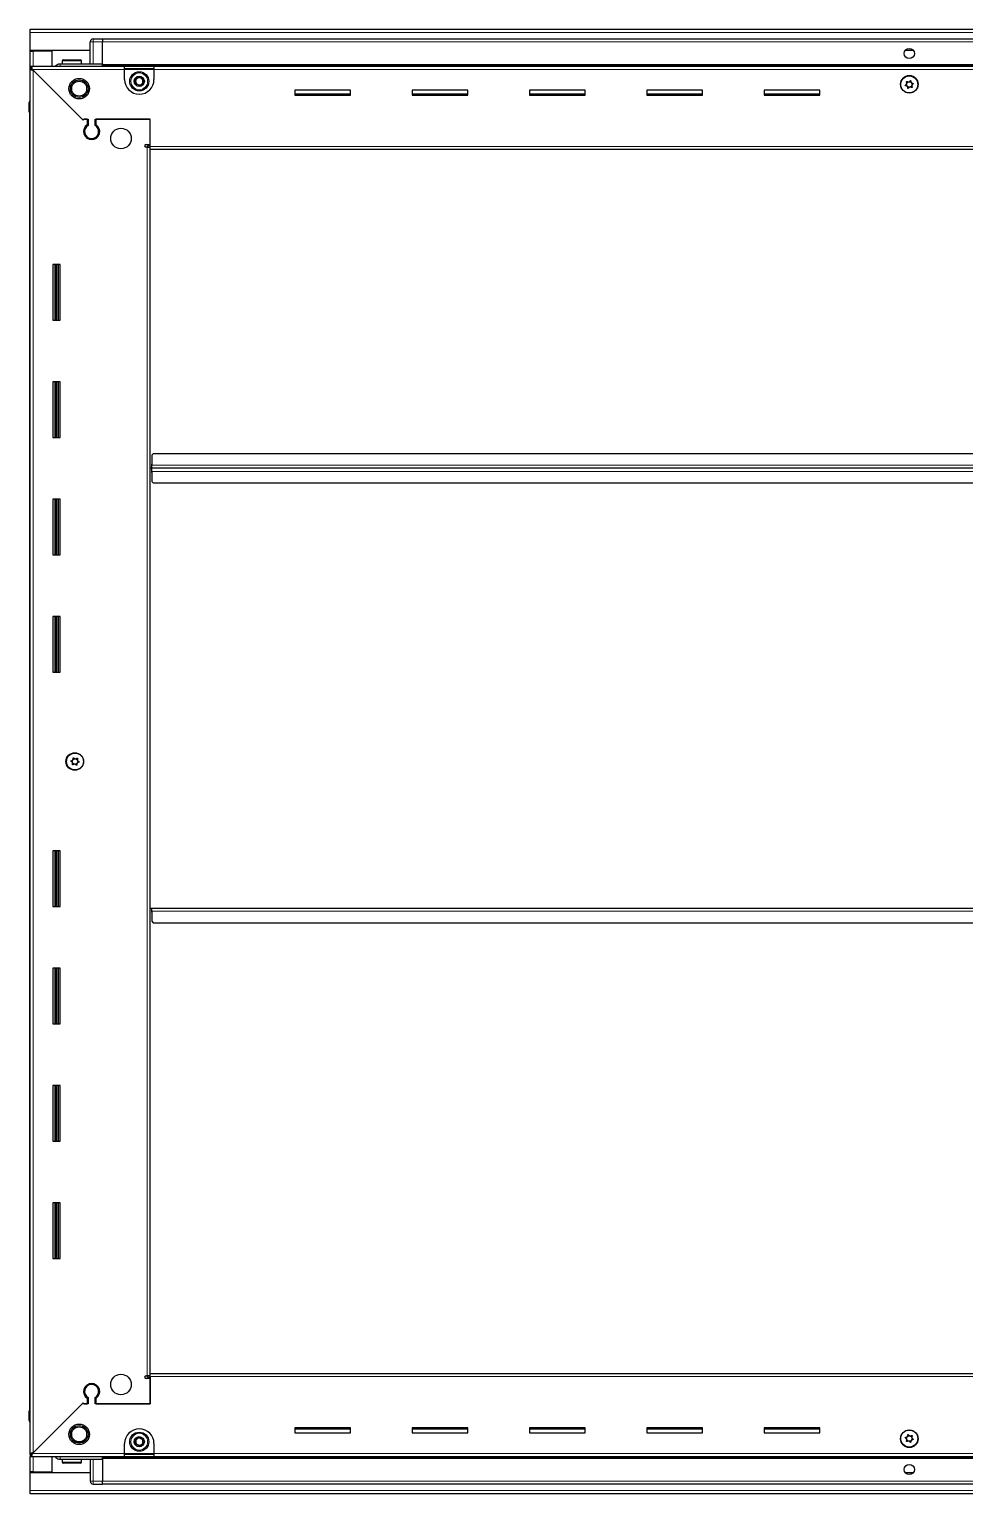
# Model space of a CAD drawing. Header units: millimetres. Extents: x 1315 to 6434, y -1845 to 1872.
# Drawn here: x 5158 to 5796, y 677 to 1676 of the extents above; entities that cross this region are included whole.
import ezdxf

# ---------------------------------------------------------------- set-up
doc = ezdxf.new("R2010")
doc.units = ezdxf.units.MM

msp = doc.modelspace()

# ---------------------------------------------------------------- linework, layer by layer
at = {"color": 7, "linetype": 'Continuous', "lineweight": 25}
for p, q in [((5158.98, 1673.72), (5158.98, 1675.82)), ((5158.98, 1675.82), (6357.98, 1675.82)), ((5158.98, 1661.32), (5158.98, 1673.72)), ((5200.66, 1668.82), (5200.66, 1668.82)), ((5201.98, 1669.32), (5208.48, 1669.32)), ((5201.98, 1669.32), (5208.48, 1669.32)), ((5208.48, 1669.32), (5208.48, 1669.32)), ((5208.48, 1669.32), (5208.48, 1669.32)), ((5208.48, 1669.32), (5208.48, 1667.32)), ((6308.48, 1669.17), (5208.48, 1669.17)), ((5199.98, 1661.32), (5158.98, 1661.32)), ((5158.98, 1660.82), (5158.98, 1661.32)), ((5158.98, 1650.57), (5158.98, 1660.82)), ((5158.98, 1660.82), (5161.08, 1660.82)), ((5160.48, 1660.82), (5160.48, 1661.32)), ((5173.98, 1660.82), (5161.08, 1660.82)), ((5173.98, 1650.57), (5173.98, 1660.82)), ((5199.98, 1652.32), (5199.98, 1667.32)), ((5208.48, 1652.32), (5208.48, 1667.32)), ((5761.35, 1661.32), (5755.61, 1661.32)), ((5158.98, 1649.07), (5158.98, 1650.57)), ((5158.98, 1650.57), (5159.98, 1650.57)), ((5158.98, 1648.57), (5158.98, 1649.07)), ((5158.98, 1649.07), (5159.98, 1649.07)), ((5158.98, 704.07), (5158.98, 1648.57)), ((5160.48, 1648.57), (5158.98, 1648.57)), ((5159.98, 1649.07), (5159.98, 1650.57)), ((5159.98, 1650.57), (5223.48, 1650.57)), ((5160.58, 1648.47), (5194.48, 1614.57)), ((5179.48, 1652.32), (5208.48, 1652.32)), ((5180.98, 1654.22), (5180.98, 1652.32)), ((5181.78, 1655.02), (5193.18, 1655.02)), ((5193.98, 1652.32), (5193.98, 1654.22)), ((5208.4, 1650.57), (5208.48, 1652.29)), ((5208.48, 1652.32), (5208.48, 1651.82)), ((5208.48, 1651.17), (6308.48, 1651.17)), ((5223.48, 1648.47), (5223.48, 1650.57)), ((5223.48, 1650.57), (5243.48, 1650.57)), ((5223.48, 1649.07), (5243.48, 1649.07)), ((5223.48, 1641.57), (5223.48, 1648.47)), ((5243.48, 1650.57), (6273.48, 1650.57)), ((5243.48, 1650.57), (5243.48, 1648.47)), ((5243.48, 1648.47), (5243.48, 1641.57)), ((5195.18, 1613.87), (5161.08, 1647.97)), ((5377.48, 1634.32), (5339.48, 1634.32)), ((5339.48, 1634.32), (5339.48, 1630.82)), ((5377.48, 1631.57), (5339.48, 1631.57)), ((5339.48, 1630.82), (5377.48, 1630.82)), ((5377.48, 1630.82), (5377.48, 1634.32)), ((5457.48, 1634.32), (5419.48, 1634.32)), ((5419.48, 1634.32), (5419.48, 1630.82)), ((5457.48, 1631.57), (5419.48, 1631.57)), ((5419.48, 1630.82), (5457.48, 1630.82)), ((5457.48, 1630.82), (5457.48, 1634.32)), ((5537.48, 1634.32), (5499.48, 1634.32)), ((5499.48, 1634.32), (5499.48, 1630.82)), ((5537.48, 1631.57), (5499.48, 1631.57)), ((5499.48, 1630.82), (5537.48, 1630.82)), ((5537.48, 1630.82), (5537.48, 1634.32)), ((5617.48, 1634.32), (5579.48, 1634.32)), ((5579.48, 1634.32), (5579.48, 1630.82)), ((5617.48, 1631.57), (5579.48, 1631.57)), ((5579.48, 1630.82), (5617.48, 1630.82)), ((5617.48, 1630.82), (5617.48, 1634.32)), ((5697.48, 1634.32), (5659.48, 1634.32)), ((5659.48, 1634.32), (5659.48, 1630.82)), ((5697.48, 1631.57), (5659.48, 1631.57)), ((5659.48, 1630.82), (5697.48, 1630.82)), ((5697.48, 1630.82), (5697.48, 1634.32)), ((5158.48, 1625.82), (5158.48, 1619.32)), ((5158.48, 1619.32), (5158.48, 1625.82)), ((5158.48, 1619.32), (5158.48, 1619.32)), ((5158.98, 1619.32), (5158.48, 1619.32)), ((5158.63, 1619.32), (5158.63, 733.32)), ((5194.48, 1614.57), (5198.68, 1614.57)), ((5195.88, 1614.57), (5195.18, 1613.87)), ((5197.98, 1614.57), (5195.88, 1614.57)), ((5197.98, 1614.57), (5197.98, 1610.68)), ((5198.68, 1614.57), (5198.68, 1610.29)), ((5203.28, 1614.57), (5240.98, 1614.57)), ((5203.28, 1610.29), (5203.28, 1614.57)), ((5203.98, 1610.68), (5203.98, 1614.57)), ((5240.98, 1614.57), (5203.98, 1614.57)), ((5240.98, 1595.92), (5240.98, 1614.57)), ((5240.98, 1597.32), (5240.98, 1614.57)), ((5198.98, 1601.71), (5198.98, 1600.95)), ((5238.13, 1597.32), (5240.98, 1597.32)), ((5238.88, 1595.32), (5238.13, 1595.32)), ((5238.88, 1595.32), (5240.98, 1595.32)), ((5240.98, 1596.32), (5238.98, 1596.32)), ((5238.98, 1596.32), (5238.98, 1595.32)), ((5240.98, 1593.82), (5240.98, 1595.92)), ((6275.98, 1593.82), (5240.98, 1593.82)), ((5240.98, 758.82), (5240.98, 1593.82)), ((5179.48, 1515.32), (5174.48, 1515.32)), ((5174.48, 1515.32), (5174.48, 1477.32)), ((5176.63, 1477.32), (5176.63, 1515.32)), ((5178.42, 1477.32), (5178.42, 1515.32)), ((5178.46, 1477.32), (5178.46, 1515.32)), ((5179.48, 1477.32), (5179.48, 1515.32)), ((5174.48, 1477.32), (5179.48, 1477.32)), ((5179.48, 1435.32), (5174.48, 1435.32)), ((5174.48, 1435.32), (5174.48, 1397.32)), ((5176.63, 1397.32), (5176.63, 1435.32)), ((5178.42, 1397.32), (5178.42, 1435.32)), ((5178.46, 1397.32), (5178.46, 1435.32)), ((5179.48, 1397.32), (5179.48, 1435.32)), ((5174.48, 1397.32), (5179.48, 1397.32)), ((5241.98, 1379.17), (5241.73, 1379.17)), ((5241.73, 1379.17), (5241.73, 1376.32)), ((5242.98, 1386.32), (5241.98, 1385.32)), ((5241.98, 1385.32), (5241.98, 1378.42)), ((6273.98, 1386.32), (5242.98, 1386.32)), ((5241.73, 1376.32), (5240.98, 1376.32)), ((5241.73, 1376.32), (5241.73, 1373.47)), ((5241.73, 1373.47), (5241.98, 1373.47)), ((5241.98, 1376.32), (5241.98, 1378.42)), ((5241.98, 1374.22), (5241.98, 1376.32)), ((6274.98, 1376.32), (5241.98, 1376.32)), ((5241.98, 1374.22), (5241.98, 1367.32)), ((5241.98, 1367.32), (5242.98, 1366.32)), ((5242.98, 1366.32), (6273.98, 1366.32)), ((5179.48, 1355.32), (5174.48, 1355.32)), ((5174.48, 1355.32), (5174.48, 1317.32)), ((5176.63, 1317.32), (5176.63, 1355.32)), ((5178.42, 1317.32), (5178.42, 1355.32)), ((5178.46, 1317.32), (5178.46, 1355.32)), ((5179.48, 1317.32), (5179.48, 1355.32)), ((5174.48, 1317.32), (5179.48, 1317.32)), ((5179.48, 1275.32), (5174.48, 1275.32)), ((5174.48, 1275.32), (5174.48, 1237.32)), ((5176.63, 1237.32), (5176.63, 1275.32)), ((5178.42, 1237.32), (5178.42, 1275.32)), ((5178.46, 1237.32), (5178.46, 1275.32)), ((5179.48, 1237.32), (5179.48, 1275.32)), ((5174.48, 1237.32), (5179.48, 1237.32)), ((5179.48, 1115.32), (5174.48, 1115.32)), ((5174.48, 1115.32), (5174.48, 1077.32)), ((5176.63, 1077.32), (5176.63, 1115.32)), ((5178.42, 1077.32), (5178.42, 1115.32)), ((5178.46, 1077.32), (5178.46, 1115.32)), ((5179.48, 1077.32), (5179.48, 1115.32)), ((5174.48, 1077.32), (5179.48, 1077.32)), ((5240.98, 1076.32), (5241.73, 1076.32)), ((5241.73, 1076.32), (5241.73, 1073.47)), ((5241.73, 1073.47), (5241.98, 1073.47)), ((5241.98, 1074.22), (5241.98, 1076.32)), ((5241.98, 1076.32), (6274.98, 1076.32)), ((5241.98, 1074.22), (5241.98, 1067.32)), ((5241.98, 1067.32), (5242.98, 1066.32)), ((5242.98, 1066.32), (6273.98, 1066.32)), ((5179.48, 1035.32), (5174.48, 1035.32)), ((5174.48, 1035.32), (5174.48, 997.32)), ((5176.63, 997.32), (5176.63, 1035.32)), ((5178.42, 997.32), (5178.42, 1035.32)), ((5178.46, 997.32), (5178.46, 1035.32)), ((5179.48, 997.32), (5179.48, 1035.32)), ((5174.48, 997.32), (5179.48, 997.32)), ((5179.48, 955.32), (5174.48, 955.32)), ((5174.48, 955.32), (5174.48, 917.32)), ((5176.63, 917.32), (5176.63, 955.32)), ((5178.42, 917.32), (5178.42, 955.32)), ((5178.46, 917.32), (5178.46, 955.32)), ((5179.48, 917.32), (5179.48, 955.32)), ((5174.48, 917.32), (5179.48, 917.32)), ((5179.48, 875.32), (5174.48, 875.32)), ((5174.48, 875.32), (5174.48, 837.32)), ((5176.63, 837.32), (5176.63, 875.32)), ((5178.42, 837.32), (5178.42, 875.32)), ((5178.46, 837.32), (5178.46, 875.32)), ((5179.48, 837.32), (5179.48, 875.32)), ((5174.48, 837.32), (5179.48, 837.32)), ((5198.98, 751.7), (5198.98, 750.94)), ((5238.13, 757.32), (5238.88, 757.32)), ((5240.98, 755.32), (5238.13, 755.32)), ((5240.98, 757.32), (5238.88, 757.32)), ((5238.98, 757.32), (5238.98, 756.32)), ((5238.98, 756.32), (5240.98, 756.32)), ((5240.98, 756.72), (5240.98, 758.82)), ((5240.98, 758.82), (6275.98, 758.82)), ((5240.98, 756.72), (5240.98, 738.07)), ((5240.98, 738.07), (5240.98, 755.32)), ((5197.98, 741.96), (5197.98, 738.07)), ((5198.68, 742.36), (5198.68, 738.07)), ((5203.28, 738.07), (5203.28, 742.36)), ((5203.98, 738.07), (5203.98, 741.96)), ((5158.48, 733.32), (5158.48, 733.32)), ((5158.48, 726.82), (5158.48, 733.32)), ((5158.48, 733.32), (5158.48, 733.32)), ((5158.48, 733.32), (5158.48, 726.82)), ((5158.98, 733.32), (5158.48, 733.32)), ((5194.48, 738.07), (5160.58, 704.17)), ((5161.08, 704.67), (5195.18, 738.77)), ((5198.68, 738.07), (5194.48, 738.07)), ((5195.18, 738.77), (5195.88, 738.07)), ((5195.88, 738.07), (5197.98, 738.07)), ((5240.98, 738.07), (5203.28, 738.07)), ((5203.98, 738.07), (5240.98, 738.07)), ((5158.98, 725.5), (5158.98, 725.5)), ((5377.48, 721.82), (5339.48, 721.82)), ((5339.48, 721.82), (5339.48, 718.32)), ((5339.48, 721.07), (5377.48, 721.07)), ((5377.48, 718.32), (5377.48, 721.82)), ((5457.48, 721.82), (5419.48, 721.82)), ((5419.48, 721.82), (5419.48, 718.32)), ((5419.48, 721.07), (5457.48, 721.07)), ((5457.48, 718.32), (5457.48, 721.82)), ((5537.48, 721.82), (5499.48, 721.82)), ((5499.48, 721.82), (5499.48, 718.32)), ((5499.48, 721.07), (5537.48, 721.07)), ((5537.48, 718.32), (5537.48, 721.82)), ((5617.48, 721.82), (5579.48, 721.82)), ((5579.48, 721.82), (5579.48, 718.32)), ((5579.48, 721.07), (5617.48, 721.07)), ((5617.48, 718.32), (5617.48, 721.82)), ((5697.48, 721.82), (5659.48, 721.82)), ((5659.48, 721.82), (5659.48, 718.32)), ((5659.48, 721.07), (5697.48, 721.07)), ((5697.48, 718.32), (5697.48, 721.82)), ((5223.48, 704.17), (5223.48, 711.07)), ((5243.48, 711.07), (5243.48, 704.17)), ((5339.48, 718.32), (5377.48, 718.32)), ((5419.48, 718.32), (5457.48, 718.32)), ((5499.48, 718.32), (5537.48, 718.32)), ((5579.48, 718.32), (5617.48, 718.32)), ((5659.48, 718.32), (5697.48, 718.32)), ((5158.98, 703.57), (5158.98, 704.07)), ((5160.48, 704.07), (5158.98, 704.07)), ((5158.98, 703.57), (5158.98, 702.07)), ((5159.98, 703.57), (5158.98, 703.57)), ((5158.98, 691.82), (5158.98, 702.07)), ((5159.98, 702.07), (5158.98, 702.07)), ((5159.98, 703.57), (5159.98, 702.07)), ((5223.48, 702.07), (5159.98, 702.07)), ((5173.98, 691.82), (5173.98, 702.07)), ((5179.48, 700.32), (5208.48, 700.32)), ((5180.98, 700.32), (5180.98, 698.42)), ((5193.98, 698.42), (5193.98, 700.32)), ((5199.98, 700.32), (5199.98, 685.32)), ((5208.48, 700.36), (5208.4, 702.07)), ((6308.48, 701.47), (5208.48, 701.47)), ((5208.48, 700.32), (5208.48, 700.82)), ((5208.48, 700.32), (5208.48, 685.32)), ((5223.48, 702.07), (5223.48, 704.17)), ((5243.48, 703.57), (5223.48, 703.57)), ((5243.48, 702.07), (5223.48, 702.07)), ((5243.48, 704.17), (5243.48, 702.07)), ((6273.48, 702.07), (5243.48, 702.07)), ((5161.08, 691.82), (5158.98, 691.82)), ((5158.98, 691.32), (5158.98, 691.82)), ((5158.98, 678.92), (5158.98, 691.32)), ((5158.98, 691.32), (5199.98, 691.32)), ((5160.48, 691.32), (5160.48, 691.82)), ((5161.08, 691.82), (5173.98, 691.82)), ((5185.55, 697.62), (5181.78, 697.62)), ((5193.18, 697.62), (5185.55, 697.62)), ((5755.61, 691.32), (5761.35, 691.32)), ((5199.98, 685.32), (5199.98, 685.32)), ((5201.98, 683.32), (5208.48, 683.32)), ((5201.98, 683.32), (5208.48, 683.32)), ((5208.48, 683.32), (5208.48, 685.32)), ((5208.48, 683.47), (6308.48, 683.47)), ((5208.48, 683.32), (5208.48, 683.32)), ((5158.98, 676.82), (5158.98, 678.92)), ((6357.98, 676.82), (5158.98, 676.82))]:
    msp.add_line(p, q, dxfattribs=at)
at = {"color": 8, "linetype": 'Continuous', "lineweight": 18}
for p, q in [((6357.98, 1673.72), (5158.98, 1673.72)), ((5201.98, 1669.32), (5201.98, 1667.32)), ((5161.08, 1660.82), (5161.08, 1661.32)), ((5161.08, 1650.57), (5161.08, 1660.82)), ((5199.98, 1667.32), (5201.98, 1667.32)), ((5201.98, 1667.32), (5201.98, 1652.32)), ((5208.48, 1667.32), (5201.98, 1667.32)), ((6308.48, 1667.17), (5208.48, 1667.17)), ((5223.48, 1648.47), (5160.58, 1648.47)), ((5180.98, 1654.22), (5193.98, 1654.22)), ((6308.48, 1651.82), (5208.48, 1651.82)), ((6308.48, 1650.59), (5208.48, 1650.59)), ((5223.48, 1648.47), (5243.48, 1648.47)), ((6273.48, 1648.47), (5243.48, 1648.47)), ((5161.08, 1647.97), (5161.08, 704.67)), ((5158.98, 1625.82), (5158.48, 1625.82)), ((5238.88, 757.32), (5238.88, 1595.32)), ((5240.98, 1595.92), (6275.98, 1595.92)), ((5175.98, 1515.32), (5175.98, 1477.32)), ((5177.21, 1515.32), (5177.21, 1477.32)), ((5175.98, 1435.32), (5175.98, 1397.32)), ((5177.21, 1435.32), (5177.21, 1397.32)), ((6274.98, 1378.42), (5241.98, 1378.42)), ((5241.98, 1374.22), (6274.98, 1374.22)), ((5175.98, 1355.32), (5175.98, 1317.32)), ((5177.21, 1355.32), (5177.21, 1317.32)), ((5175.98, 1275.32), (5175.98, 1237.32)), ((5177.21, 1275.32), (5177.21, 1237.32)), ((5175.98, 1115.32), (5175.98, 1077.32)), ((5177.21, 1115.32), (5177.21, 1077.32)), ((5241.98, 1074.22), (6274.98, 1074.22)), ((5175.98, 1035.32), (5175.98, 997.32)), ((5177.21, 1035.32), (5177.21, 997.32)), ((5175.98, 955.32), (5175.98, 917.32)), ((5177.21, 955.32), (5177.21, 917.32)), ((5175.98, 875.32), (5175.98, 837.32)), ((5177.21, 875.32), (5177.21, 837.32)), ((6275.98, 756.72), (5240.98, 756.72)), ((5158.98, 726.82), (5158.48, 726.82)), ((5160.58, 704.17), (5223.48, 704.17)), ((5161.08, 691.82), (5161.08, 702.07)), ((5201.98, 685.32), (5201.98, 700.32)), ((5208.48, 702.06), (6308.48, 702.06)), ((5208.48, 700.82), (6308.48, 700.82)), ((5243.48, 704.17), (5223.48, 704.17)), ((5243.48, 704.17), (6273.48, 704.17)), ((5161.08, 691.32), (5161.08, 691.82)), ((5185.28, 698.42), (5180.98, 698.42)), ((5193.98, 698.42), (5185.28, 698.42)), ((5199.98, 685.32), (5201.98, 685.32)), ((5208.48, 685.32), (5201.98, 685.32)), ((5201.98, 683.32), (5201.98, 685.32)), ((5208.48, 685.47), (6308.48, 685.47)), ((6357.98, 678.92), (5158.98, 678.92))]:
    msp.add_line(p, q, dxfattribs=at)
at = {"color": 7, "linetype": 'Continuous', "lineweight": 25}
for centre, radius in [((5758.48, 1659.32), 3.5), ((5192.48, 1635.32), 7), ((5192.48, 1635.32), 6.02), ((5192.48, 1635.32), 5.1), ((5233.48, 1640.32), 6.5), ((5233.48, 1640.32), 3.46), ((5758.48, 1638.32), 6), ((5758.48, 1638.17), 5.79), ((5758.48, 1638.17), 1.85), ((5220.98, 1601.32), 7), ((5189.48, 1176.32), 6), ((5189.63, 1176.32), 5.79), ((5189.63, 1176.32), 1.85), ((5220.98, 751.32), 7), ((5192.48, 717.32), 7), ((5192.48, 717.32), 6.02), ((5192.48, 717.32), 5.1), ((5758.48, 714.32), 6), ((5758.48, 714.47), 5.79), ((5233.48, 712.32), 6.5), ((5233.48, 712.32), 3.46), ((5758.48, 714.47), 1.85), ((5758.48, 693.32), 3.5)]:
    msp.add_circle(centre, radius, dxfattribs=at)
at = {"color": 8, "linetype": 'Continuous', "lineweight": 18}
for centre in [(5233.48, 1640.32), (5233.48, 712.32)]:
    msp.add_circle(centre, 5.7, dxfattribs=at)
at = {"color": 7, "linetype": 'Continuous', "lineweight": 25}
for centre, radius, start, end in [((5201.98, 1667.32), 2, 90, 180), ((5181.78, 1654.22), 0.8, 90, 180), ((5193.18, 1654.22), 0.8, 0, 90), ((5199.78, 1652.52), 0.2, 270, 0), ((5233.48, 1641.57), 10, 180, 270), ((5233.48, 1640.32), 2.5, 134.01559, 194.01559), ((5233.48, 1640.32), 2.5, 194.01559, 254.01559), ((5233.48, 1640.32), 2.5, 74.01559, 134.01559), ((5233.48, 1640.32), 2.5, 254.01559, 314.01559), ((5233.48, 1641.57), 10, 270, 0), ((5233.48, 1640.32), 2.5, 14.01559, 74.01559), ((5233.48, 1640.32), 2.5, 314.01559, 14.01559), ((5160.48, 1625.82), 2, 138.59038, 180), ((5200.98, 1606.07), 5.5, 123.05573, 56.94427), ((5200.98, 1606.07), 4.8, 118.63099, 61.36901), ((5238.13, 1596.32), 1, 90, 270), ((5200.98, 746.57), 5.5, 303.05573, 236.94427), ((5200.98, 746.57), 4.8, 298.63099, 241.36901), ((5238.13, 756.32), 1, 90, 270), ((5160.48, 726.82), 2, 180, 221.39416), ((5233.48, 711.07), 10, 90, 180), ((5233.48, 711.07), 10, 0, 90), ((5233.48, 712.32), 2.5, 127.47401, 187.47401), ((5233.48, 712.32), 2.5, 187.47401, 247.47401), ((5233.48, 712.32), 2.5, 67.47401, 127.47401), ((5233.48, 712.32), 2.5, 247.47401, 307.47401), ((5233.48, 712.32), 2.5, 7.47401, 67.47401), ((5233.48, 712.32), 2.5, 307.47401, 7.47401), ((5199.78, 700.12), 0.2, 0, 90), ((5181.78, 698.42), 0.8, 180, 270), ((5193.18, 698.42), 0.8, 270, 0), ((5201.98, 685.32), 2, 180, 270), ((5201.98, 685.32), 2, 180, 270)]:
    msp.add_arc(centre, radius, start, end, dxfattribs=at)
for points, knots in [([(5158.98, 1648.57), (5159, 1648.53), (5159.06, 1648.44), (5159.45, 1648.3), (5160.01, 1648.17), (5160.59, 1648.06), (5160.95, 1648), (5161.08, 1647.97)], [0, 0, 0, 0, 0.230255, 0.448522, 0.666786, 0.88505, 1, 1, 1, 1]), ([(5160.58, 1648.47), (5160.53, 1648.73), (5160.44, 1649.22), (5160.31, 1649.86), (5160.18, 1650.33), (5160.07, 1650.55), (5160, 1650.57), (5159.98, 1650.57)], [0, 0, 0, 0, 0.230255, 0.448522, 0.666786, 0.88505, 1, 1, 1, 1]), ([(5176.26, 1650.57), (5176.38, 1650.77), (5176.77, 1651.42), (5177.92, 1652.13), (5178.96, 1652.26), (5179.48, 1652.32)], [0, 0, 0, 0, 0.18225, 0.591125, 1, 1, 1, 1]), ([(5208.48, 1652.32), (5208.48, 1652.29), (5208.48, 1652.21), (5208.48, 1651.59), (5208.48, 1651.01), (5208.48, 1650.62), (5208.48, 1650.59)], [0, 0, 0, 0, 0.324279, 0.648558, 0.972836, 1, 1, 1, 1]), ([(5230.7, 1641.12), (5231.07, 1641.48), (5231.77, 1642.15), (5232.46, 1642.81), (5232.78, 1643.12)], [0, 0, 0, 0, 0.534686, 1, 1, 1, 1]), ([(5231.4, 1638.32), (5231.32, 1638.65), (5231.12, 1639.45), (5230.88, 1640.42), (5230.73, 1641), (5230.7, 1641.12)], [0, 0, 0, 0, 0.362901, 0.866875, 1, 1, 1, 1]), ([(5232.78, 1643.12), (5233.27, 1642.98), (5234.2, 1642.72), (5235.12, 1642.45), (5235.55, 1642.33)], [0, 0, 0, 0, 0.5346859, 1, 1, 1, 1]), ([(5236.25, 1639.53), (5235.88, 1639.17), (5235.19, 1638.5), (5234.5, 1637.83), (5234.18, 1637.52)], [0, 0, 0, 0, 0.534686, 1, 1, 1, 1]), ([(5235.55, 1642.33), (5235.58, 1642.21), (5235.73, 1641.63), (5235.97, 1640.66), (5236.17, 1639.86), (5236.25, 1639.53)], [0, 0, 0, 0, 0.133125, 0.637099, 1, 1, 1, 1]), ([(5756.59, 1640.24), (5756.59, 1640.23), (5756.57, 1640.21), (5756.56, 1640.15), (5756.57, 1640.01), (5756.67, 1639.64), (5756.81, 1639.11), (5756.64, 1638.5), (5756.28, 1638.13), (5755.98, 1637.88), (5755.8, 1637.72), (5755.75, 1637.64), (5755.74, 1637.6), (5755.74, 1637.57), (5755.76, 1637.54), (5755.81, 1637.49), (5756.06, 1637.39), (5756.53, 1637.29), (5757.16, 1636.98), (5757.42, 1636.31), (5757.48, 1635.84), (5757.55, 1635.58), (5757.59, 1635.53), (5757.62, 1635.51), (5757.65, 1635.5), (5757.68, 1635.51), (5757.72, 1635.52), (5757.79, 1635.57), (5757.96, 1635.72), (5758.23, 1635.99), (5758.63, 1636.31), (5759.26, 1636.42), (5759.77, 1636.23), (5760.13, 1636.1), (5760.28, 1636.07), (5760.34, 1636.09), (5760.37, 1636.1), (5760.39, 1636.13), (5760.4, 1636.19), (5760.39, 1636.34), (5760.29, 1636.71), (5760.15, 1637.23), (5760.32, 1637.84), (5760.68, 1638.21), (5760.98, 1638.46), (5761.15, 1638.63), (5761.21, 1638.71), (5761.22, 1638.75), (5761.21, 1638.78), (5761.2, 1638.81), (5761.14, 1638.85), (5760.89, 1638.95), (5760.43, 1639.06), (5759.79, 1639.37), (5759.54, 1640.03), (5759.48, 1640.51), (5759.41, 1640.76), (5759.36, 1640.82), (5759.34, 1640.84), (5759.31, 1640.85), (5759.27, 1640.84), (5759.23, 1640.82), (5759.16, 1640.78), (5758.99, 1640.63), (5758.73, 1640.36), (5758.32, 1640.04), (5757.7, 1639.93), (5757.19, 1640.11), (5756.82, 1640.25), (5756.68, 1640.27), (5756.62, 1640.26), (5756.6, 1640.25), (5756.59, 1640.24)], [0, 0, 0, 0, 0.002009, 0.00442, 0.009365, 0.025528, 0.067705, 0.095786, 0.124646, 0.150342, 0.160519, 0.163394, 0.165697, 0.167245, 0.168874, 0.17077, 0.178606, 0.211994, 0.249994, 0.287995, 0.321383, 0.329219, 0.331115, 0.332744, 0.334292, 0.336217, 0.338535, 0.341318, 0.349662, 0.375358, 0.404217, 0.432298, 0.474475, 0.490639, 0.496669, 0.49844, 0.5, 0.502009, 0.50442, 0.509365, 0.525528, 0.567705, 0.595786, 0.624646, 0.650342, 0.660519, 0.663394, 0.665697, 0.667245, 0.668874, 0.67077, 0.678606, 0.711994, 0.749994, 0.787995, 0.821383, 0.829219, 0.831115, 0.832744, 0.834292, 0.836217, 0.838535, 0.841318, 0.849662, 0.875358, 0.904217, 0.932298, 0.974475, 0.990639, 0.996669, 0.99844, 1, 1, 1, 1]), ([(5234.18, 1637.52), (5233.68, 1637.66), (5232.75, 1637.93), (5231.83, 1638.19), (5231.4, 1638.32)], [0, 0, 0, 0, 0.5346859, 1, 1, 1, 1]), ([(5191.26, 1178.6), (5191.25, 1178.6), (5191.23, 1178.61), (5191.17, 1178.61), (5191.03, 1178.57), (5190.69, 1178.4), (5190.2, 1178.15), (5189.57, 1178.19), (5189.13, 1178.47), (5188.83, 1178.71), (5188.63, 1178.85), (5188.54, 1178.88), (5188.5, 1178.89), (5188.47, 1178.87), (5188.45, 1178.85), (5188.41, 1178.79), (5188.37, 1178.53), (5188.36, 1178.05), (5188.19, 1177.36), (5187.59, 1176.98), (5187.14, 1176.82), (5186.9, 1176.7), (5186.86, 1176.64), (5186.84, 1176.61), (5186.84, 1176.58), (5186.85, 1176.55), (5186.88, 1176.51), (5186.94, 1176.46), (5187.12, 1176.32), (5187.44, 1176.11), (5187.84, 1175.79), (5188.07, 1175.2), (5188, 1174.66), (5187.94, 1174.28), (5187.95, 1174.13), (5187.97, 1174.07), (5187.99, 1174.05), (5188.03, 1174.03), (5188.09, 1174.04), (5188.23, 1174.08), (5188.57, 1174.25), (5189.05, 1174.49), (5189.69, 1174.46), (5190.12, 1174.18), (5190.43, 1173.94), (5190.63, 1173.8), (5190.71, 1173.77), (5190.76, 1173.76), (5190.79, 1173.77), (5190.81, 1173.8), (5190.85, 1173.86), (5190.89, 1174.12), (5190.89, 1174.6), (5191.07, 1175.29), (5191.67, 1175.67), (5192.12, 1175.82), (5192.35, 1175.95), (5192.4, 1176), (5192.41, 1176.03), (5192.42, 1176.06), (5192.4, 1176.1), (5192.38, 1176.13), (5192.32, 1176.19), (5192.14, 1176.33), (5191.82, 1176.53), (5191.42, 1176.86), (5191.18, 1177.45), (5191.26, 1177.98), (5191.31, 1178.37), (5191.31, 1178.52), (5191.29, 1178.57), (5191.27, 1178.59), (5191.26, 1178.6)], [0, 0, 0, 0, 0.002009, 0.00442, 0.009365, 0.025528, 0.067705, 0.095786, 0.124646, 0.150342, 0.160519, 0.163394, 0.165697, 0.167245, 0.168874, 0.17077, 0.178606, 0.211994, 0.249994, 0.287995, 0.321383, 0.329219, 0.331115, 0.332744, 0.334292, 0.336217, 0.338535, 0.341318, 0.349662, 0.375358, 0.404217, 0.432298, 0.474475, 0.490639, 0.496669, 0.49844, 0.5, 0.502009, 0.50442, 0.509365, 0.525528, 0.567705, 0.595786, 0.624646, 0.650342, 0.660519, 0.663394, 0.665697, 0.667245, 0.668874, 0.67077, 0.678606, 0.711994, 0.749994, 0.787995, 0.821383, 0.829219, 0.831115, 0.832744, 0.834292, 0.836217, 0.838535, 0.841318, 0.849662, 0.875358, 0.904217, 0.932298, 0.974475, 0.990639, 0.996669, 0.99844, 1, 1, 1, 1]), ([(5230.81, 713.43), (5230.91, 713.51), (5231.39, 713.87), (5232.18, 714.48), (5232.83, 714.98), (5233.1, 715.19)], [0, 0, 0, 0, 0.133125, 0.637099, 1, 1, 1, 1]), ([(5231.19, 710.57), (5231.12, 711.08), (5230.99, 712.03), (5230.87, 712.99), (5230.81, 713.43)], [0, 0, 0, 0, 0.534686, 1, 1, 1, 1]), ([(5233.85, 709.46), (5233.38, 709.66), (5232.49, 710.03), (5231.6, 710.4), (5231.19, 710.57)], [0, 0, 0, 0, 0.534686, 1, 1, 1, 1]), ([(5233.1, 715.19), (5233.58, 714.99), (5234.47, 714.62), (5235.36, 714.25), (5235.77, 714.08)], [0, 0, 0, 0, 0.534686, 1, 1, 1, 1]), ([(5236.14, 711.22), (5235.87, 711.01), (5235.22, 710.51), (5234.43, 709.9), (5233.95, 709.54), (5233.85, 709.46)], [0, 0, 0, 0, 0.362901, 0.866875, 1, 1, 1, 1]), ([(5235.77, 714.08), (5235.84, 713.57), (5235.96, 712.61), (5236.09, 711.66), (5236.14, 711.22)], [0, 0, 0, 0, 0.534686, 1, 1, 1, 1]), ([(5756.59, 712.4), (5756.6, 712.4), (5756.63, 712.38), (5756.69, 712.38), (5756.83, 712.4), (5757.19, 712.54), (5757.7, 712.72), (5758.32, 712.61), (5758.73, 712.29), (5759, 712.01), (5759.18, 711.85), (5759.26, 711.81), (5759.31, 711.8), (5759.34, 711.81), (5759.36, 711.83), (5759.41, 711.88), (5759.48, 712.14), (5759.54, 712.61), (5759.79, 713.28), (5760.43, 713.59), (5760.89, 713.69), (5761.14, 713.79), (5761.2, 713.84), (5761.21, 713.87), (5761.22, 713.9), (5761.21, 713.93), (5761.19, 713.97), (5761.14, 714.04), (5760.97, 714.19), (5760.68, 714.43), (5760.32, 714.8), (5760.15, 715.41), (5760.29, 715.94), (5760.39, 716.32), (5760.4, 716.47), (5760.38, 716.52), (5760.36, 716.55), (5760.33, 716.56), (5760.27, 716.57), (5760.13, 716.54), (5759.77, 716.41), (5759.26, 716.23), (5758.63, 716.34), (5758.23, 716.66), (5757.95, 716.94), (5757.78, 717.09), (5757.69, 717.14), (5757.65, 717.15), (5757.62, 717.14), (5757.59, 717.12), (5757.55, 717.06), (5757.48, 716.81), (5757.42, 716.33), (5757.16, 715.67), (5756.53, 715.36), (5756.06, 715.25), (5755.81, 715.15), (5755.76, 715.11), (5755.74, 715.08), (5755.74, 715.05), (5755.75, 715.01), (5755.77, 714.98), (5755.82, 714.91), (5755.99, 714.76), (5756.28, 714.52), (5756.64, 714.14), (5756.81, 713.53), (5756.67, 713.01), (5756.57, 712.63), (5756.56, 712.48), (5756.57, 712.43), (5756.59, 712.41), (5756.59, 712.4)], [0, 0, 0, 0, 0.002009, 0.00442, 0.009365, 0.025528, 0.067705, 0.095786, 0.124646, 0.150342, 0.160519, 0.163394, 0.165697, 0.167245, 0.168874, 0.17077, 0.178606, 0.211994, 0.249994, 0.287995, 0.321383, 0.329219, 0.331115, 0.332744, 0.334292, 0.336217, 0.338535, 0.341318, 0.349662, 0.375358, 0.404217, 0.432298, 0.474475, 0.490639, 0.496669, 0.49844, 0.5, 0.502009, 0.50442, 0.509365, 0.525528, 0.567705, 0.595786, 0.624646, 0.650342, 0.660519, 0.663394, 0.665697, 0.667245, 0.668874, 0.67077, 0.678606, 0.711994, 0.749994, 0.787995, 0.821383, 0.829219, 0.831115, 0.832744, 0.834292, 0.836217, 0.838535, 0.841318, 0.849662, 0.875358, 0.904217, 0.932298, 0.974475, 0.990639, 0.996669, 0.99844, 1, 1, 1, 1]), ([(5161.08, 704.67), (5160.82, 704.63), (5160.33, 704.54), (5159.69, 704.4), (5159.22, 704.27), (5159, 704.16), (5158.99, 704.1), (5158.98, 704.07)], [0, 0, 0, 0, 0.230255, 0.448522, 0.666786, 0.88505, 1, 1, 1, 1]), ([(5159.98, 702.07), (5160.02, 702.1), (5160.11, 702.15), (5160.25, 702.55), (5160.38, 703.1), (5160.49, 703.68), (5160.56, 704.05), (5160.58, 704.17)], [0, 0, 0, 0, 0.230255, 0.448522, 0.666786, 0.88505, 1, 1, 1, 1]), ([(5176.26, 702.07), (5176.38, 701.87), (5176.77, 701.22), (5177.92, 700.51), (5178.96, 700.39), (5179.48, 700.32)], [0, 0, 0, 0, 0.18225, 0.591125, 1, 1, 1, 1]), ([(5208.48, 700.32), (5208.48, 700.36), (5208.48, 700.44), (5208.48, 701.05), (5208.48, 701.63), (5208.48, 702.03), (5208.48, 702.06)], [0, 0, 0, 0, 0.324279, 0.648558, 0.972836, 1, 1, 1, 1])]:
    msp.add_open_spline(points, degree=3, knots=knots, dxfattribs=at)
for points in [[(5160.58, 1648.47), (5160.53, 1648.55), (5160.43, 1648.71), (5160.28, 1648.91), (5160.13, 1649.05), (5160.03, 1649.06), (5159.98, 1649.07)], [(5160.48, 1648.57), (5160.49, 1648.52), (5160.51, 1648.42), (5160.64, 1648.27), (5160.84, 1648.12), (5161, 1648.02), (5161.08, 1647.97)], [(5159.98, 703.57), (5160.03, 703.58), (5160.13, 703.6), (5160.28, 703.74), (5160.43, 703.94), (5160.53, 704.09), (5160.58, 704.17)], [(5161.08, 704.67), (5161, 704.62), (5160.84, 704.52), (5160.64, 704.37), (5160.51, 704.22), (5160.49, 704.12), (5160.48, 704.07)]]:
    msp.add_open_spline(points, degree=3, dxfattribs=at)
at = {"color": 8, "linetype": 'Continuous', "lineweight": 18}
for points in [[(5179.48, 1652.32), (5179.48, 1652.28), (5179.48, 1652.2), (5179.48, 1651.77), (5179.48, 1651.31), (5179.48, 1650.9), (5179.48, 1650.63), (5179.48, 1650.57)], [(5179.48, 700.32), (5179.48, 700.37), (5179.48, 700.44), (5179.48, 700.88), (5179.48, 701.33), (5179.48, 701.75), (5179.48, 702.02), (5179.48, 702.07)]]:
    msp.add_open_spline(points, degree=3, knots=[0, 0, 0, 0, 0.359753, 0.553414, 0.751185, 0.948956, 1, 1, 1, 1], dxfattribs=at)

doc.saveas('drawing.dxf')
